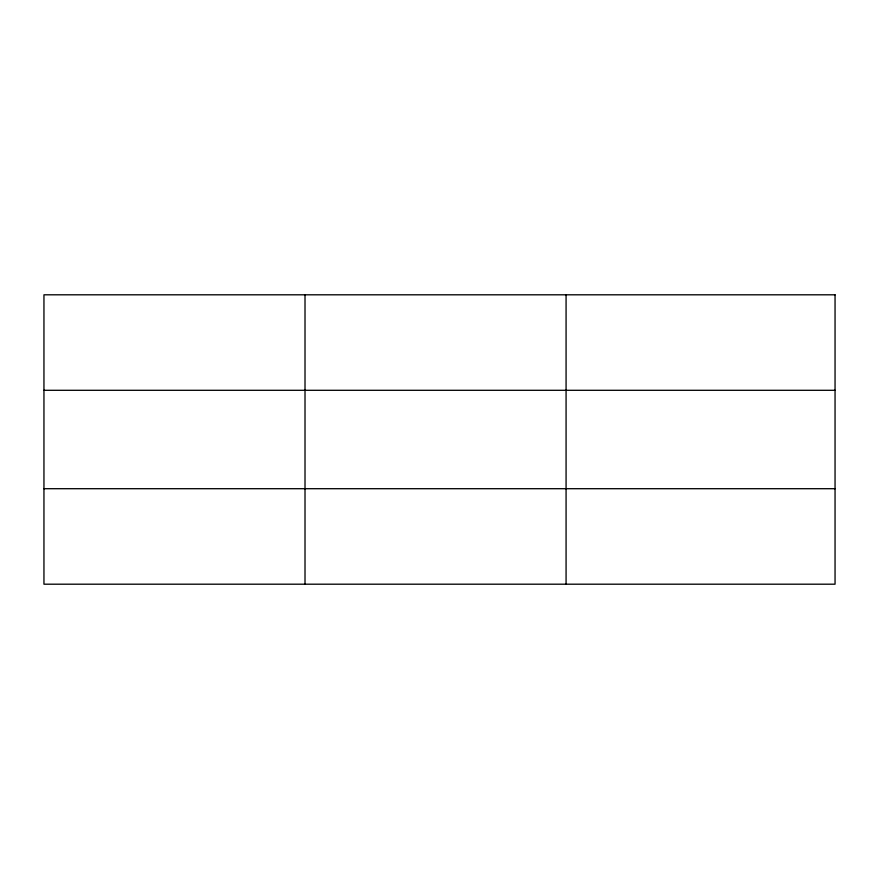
<?xml version="1.0" encoding="UTF-8"?>
<svg xmlns="http://www.w3.org/2000/svg" width="879" height="879" viewBox="0 0 879 879"><rect width="100%" height="100%" fill="white"/><g stroke="black" fill="none" stroke-linecap="round" stroke-linejoin="round"><path stroke-width="1.32" d="M305.013 294.806L305.013 584.194M566.076 294.806L566.076 584.194M43.95 390.298L835.05 390.298M43.95 488.702L835.05 488.702M835.05 294.806L835.05 584.194L43.95 584.194L43.95 294.806L835.05 294.806"/></g></svg>
